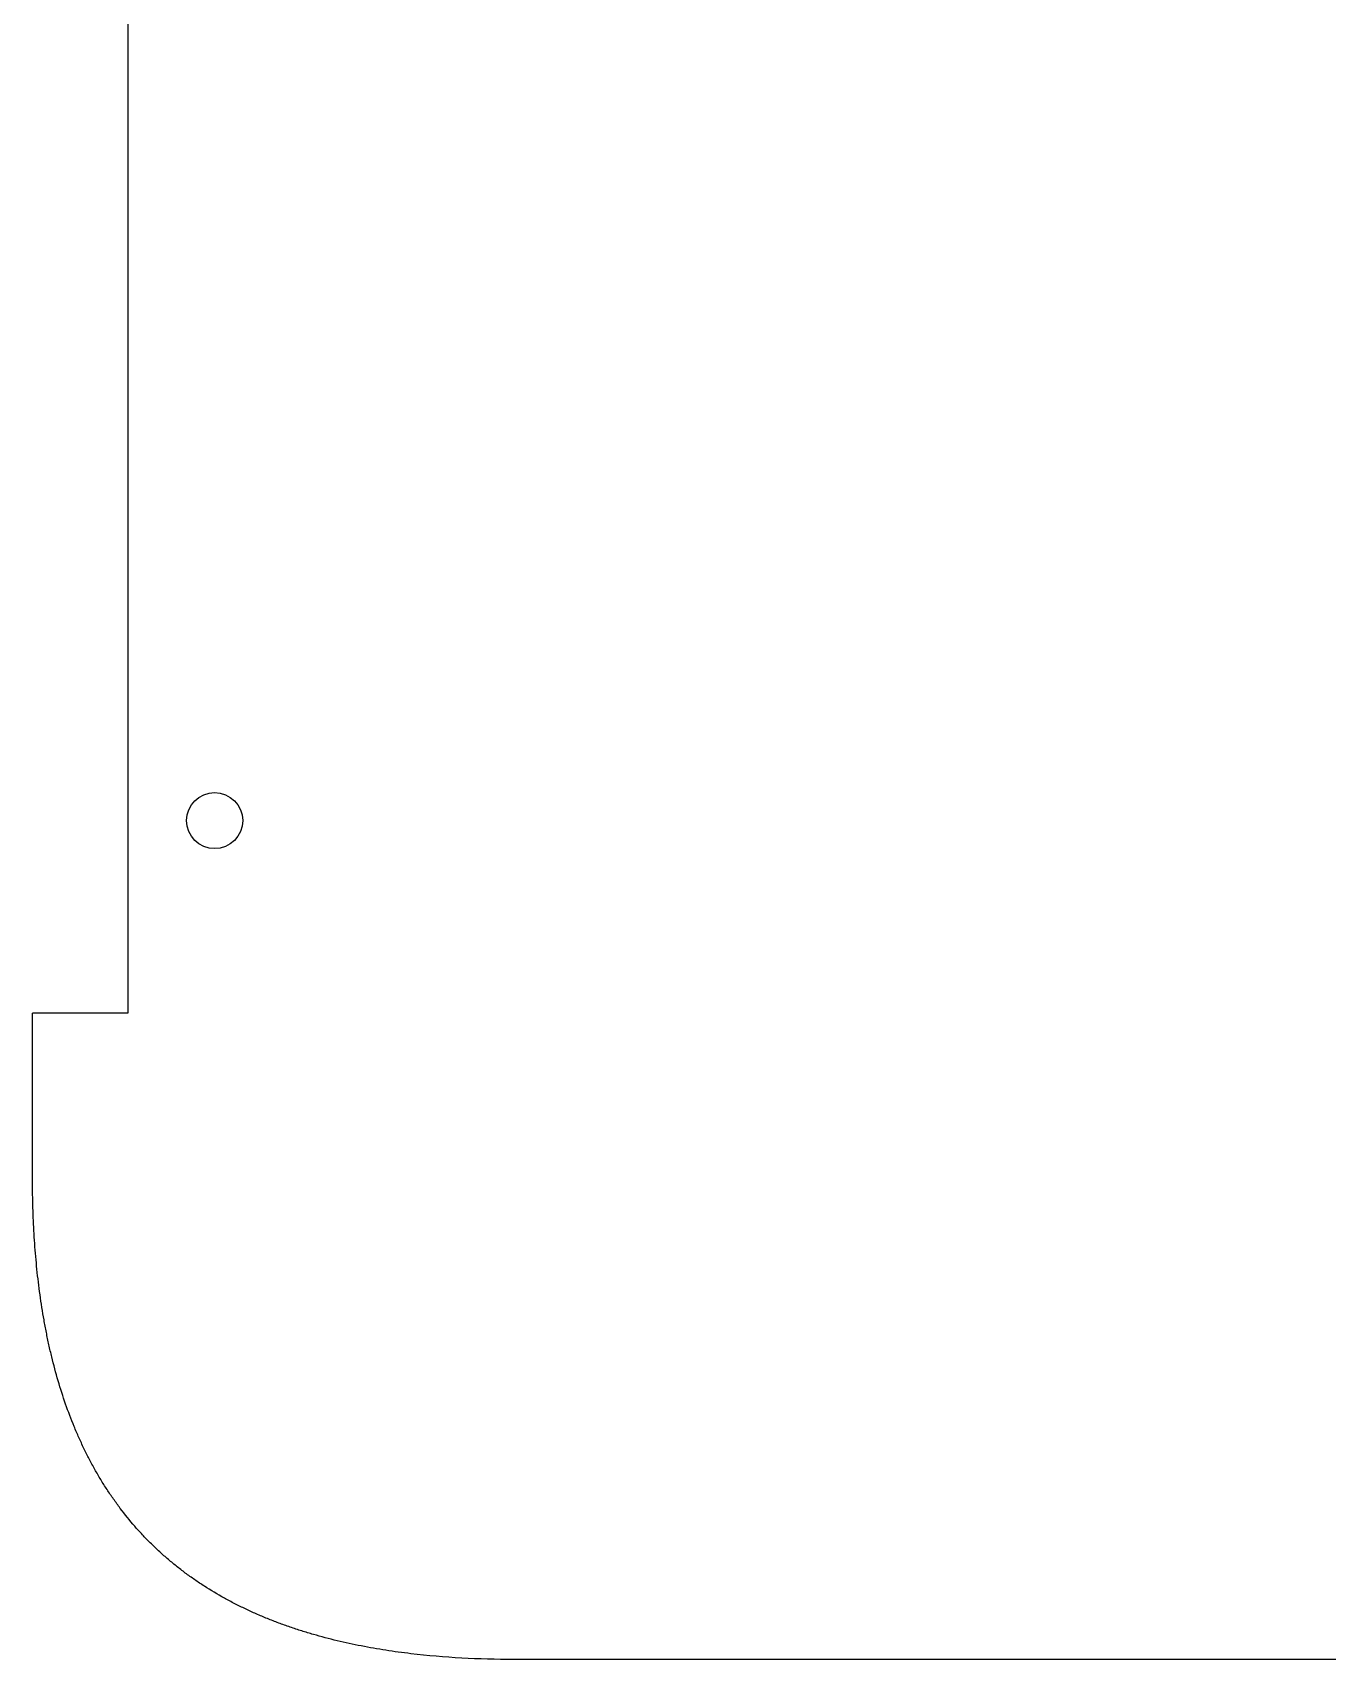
# Model space of a CAD drawing. Header units: inches. Extents: x -136 to 186, y -93 to 93.
# Drawn here: x -135.6 to -61.6, y -92.9 to 0 of the extents above; entities that cross this region are included whole.
import ezdxf

# ---------------------------------------------------------------- set-up
doc = ezdxf.new("R2010")
doc.units = ezdxf.units.IN
doc.header["$MEASUREMENT"] = 0
doc.layers.add('VISIBLE', color=7, linetype='CONTINUOUS')

msp = doc.modelspace()

# ---------------------------------------------------------------- linework, layer by layer
at = {"layer": 'VISIBLE'}
for p, q in [((-130.16053, 56, 22.075), (-130.16053, -56, 22.075)), ((-130.16053, -56, 22.075), (-135.6027, -56, 22.075)), ((-135.6027, -65.41418, 22.075), (-135.6027, -56, 22.075)), ((158.11412, -92.90276, 22.075), (-108.11412, -92.90276, 22.075))]:
    msp.add_line(p, q, dxfattribs=at)
msp.add_circle((-125.2, -45, 22.075), 1.6, dxfattribs=at)
msp.add_open_spline([(-108.11412, -92.90276, 22.075), (-109.11609, -92.90276, 22.075), (-111.10056, -92.85193, 22.075), (-113.52478, -92.64691, 22.075), (-115.42448, -92.38764, 22.075), (-116.82776, -92.14256, 22.075), (-118.20799, -91.84354, 22.075), (-119.33751, -91.54633, 22.075), (-120.22792, -91.2776, 22.075), (-120.88892, -91.05996, 22.075), (-121.43399, -90.86461, 22.075), (-121.86635, -90.69965, 22.075), (-122.18913, -90.57132, 22.075), (-122.5086, -90.43903, 22.075), (-122.92977, -90.2575, 22.075), (-123.44741, -90.02076, 22.075), (-124.05435, -89.72078, 22.075), (-124.84473, -89.29918, 22.075), (-125.60683, -88.84455, 22.075), (-126.34104, -88.35514, 22.075), (-126.87788, -87.97017, 22.075), (-127.3139, -87.63386, 22.075), (-127.65586, -87.35529, 22.075), (-127.90926, -87.14118, 22.075), (-128.15792, -86.92327, 22.075), (-128.48299, -86.62789, 22.075), (-128.87748, -86.24944, 22.075), (-129.33253, -85.78035, 22.075), (-129.91561, -85.13458, 22.075), (-130.46425, -84.45778, 22.075), (-130.98019, -83.74862, 22.075), (-131.35108, -83.20028, 22.075), (-131.64703, -82.72926, 22.075), (-131.87594, -82.34401, 22.075), (-132.04391, -82.05046, 22.075), (-132.20734, -81.75379, 22.075), (-132.41891, -81.35483, 22.075), (-132.67191, -80.84944, 22.075), (-132.95777, -80.23243, 22.075), (-133.31609, -79.39584, 22.075), (-133.72254, -78.32433, 22.075), (-134.14764, -76.99862, 22.075), (-134.45228, -75.86199, 22.075), (-134.66759, -74.93445, 22.075), (-134.79058, -74.34735, 22.075), (-134.88219, -73.87336, 22.075), (-134.96905, -73.39797, 22.075), (-135.069, -72.80072, 22.075), (-135.17562, -72.07953, 22.075), (-135.30062, -71.11216, 22.075), (-135.42582, -69.89259, 22.075), (-135.52961, -68.4139, 22.075), (-135.58987, -66.9214, 22.075), (-135.6027, -65.91789, 22.075), (-135.6027, -65.41418, 22.075)], degree=3, knots=[0, 0, 0, 0, 0.003174964, 0.0063499281, 0.0079374101, 0.0095248921, 0.0111123741, 0.0126998561, 0.0134935971, 0.0142873381, 0.0150810791, 0.0154779496, 0.0158748201, 0.0162716906, 0.0166685612, 0.0174623022, 0.0182560432, 0.0190497842, 0.0206372662, 0.0214310072, 0.0222247482, 0.0230184892, 0.0234153597, 0.0238122302, 0.0242091007, 0.0246059712, 0.0253997122, 0.0261934532, 0.0269871942, 0.0285746763, 0.0293684173, 0.0301621583, 0.0309558993, 0.0313527698, 0.0317496403, 0.0321465108, 0.0325433813, 0.0333371223, 0.0341308633, 0.0349246043, 0.0365120863, 0.0380995683, 0.0396870504, 0.0404807914, 0.0412745324, 0.0416714029, 0.0420682734, 0.0428620144, 0.0436557554, 0.0444494964, 0.0460369784, 0.0476244604, 0.0492119424, 0.0507994245, 0.0507994245, 0.0507994245, 0.0507994245], dxfattribs=at)

doc.saveas('drawing.dxf')
